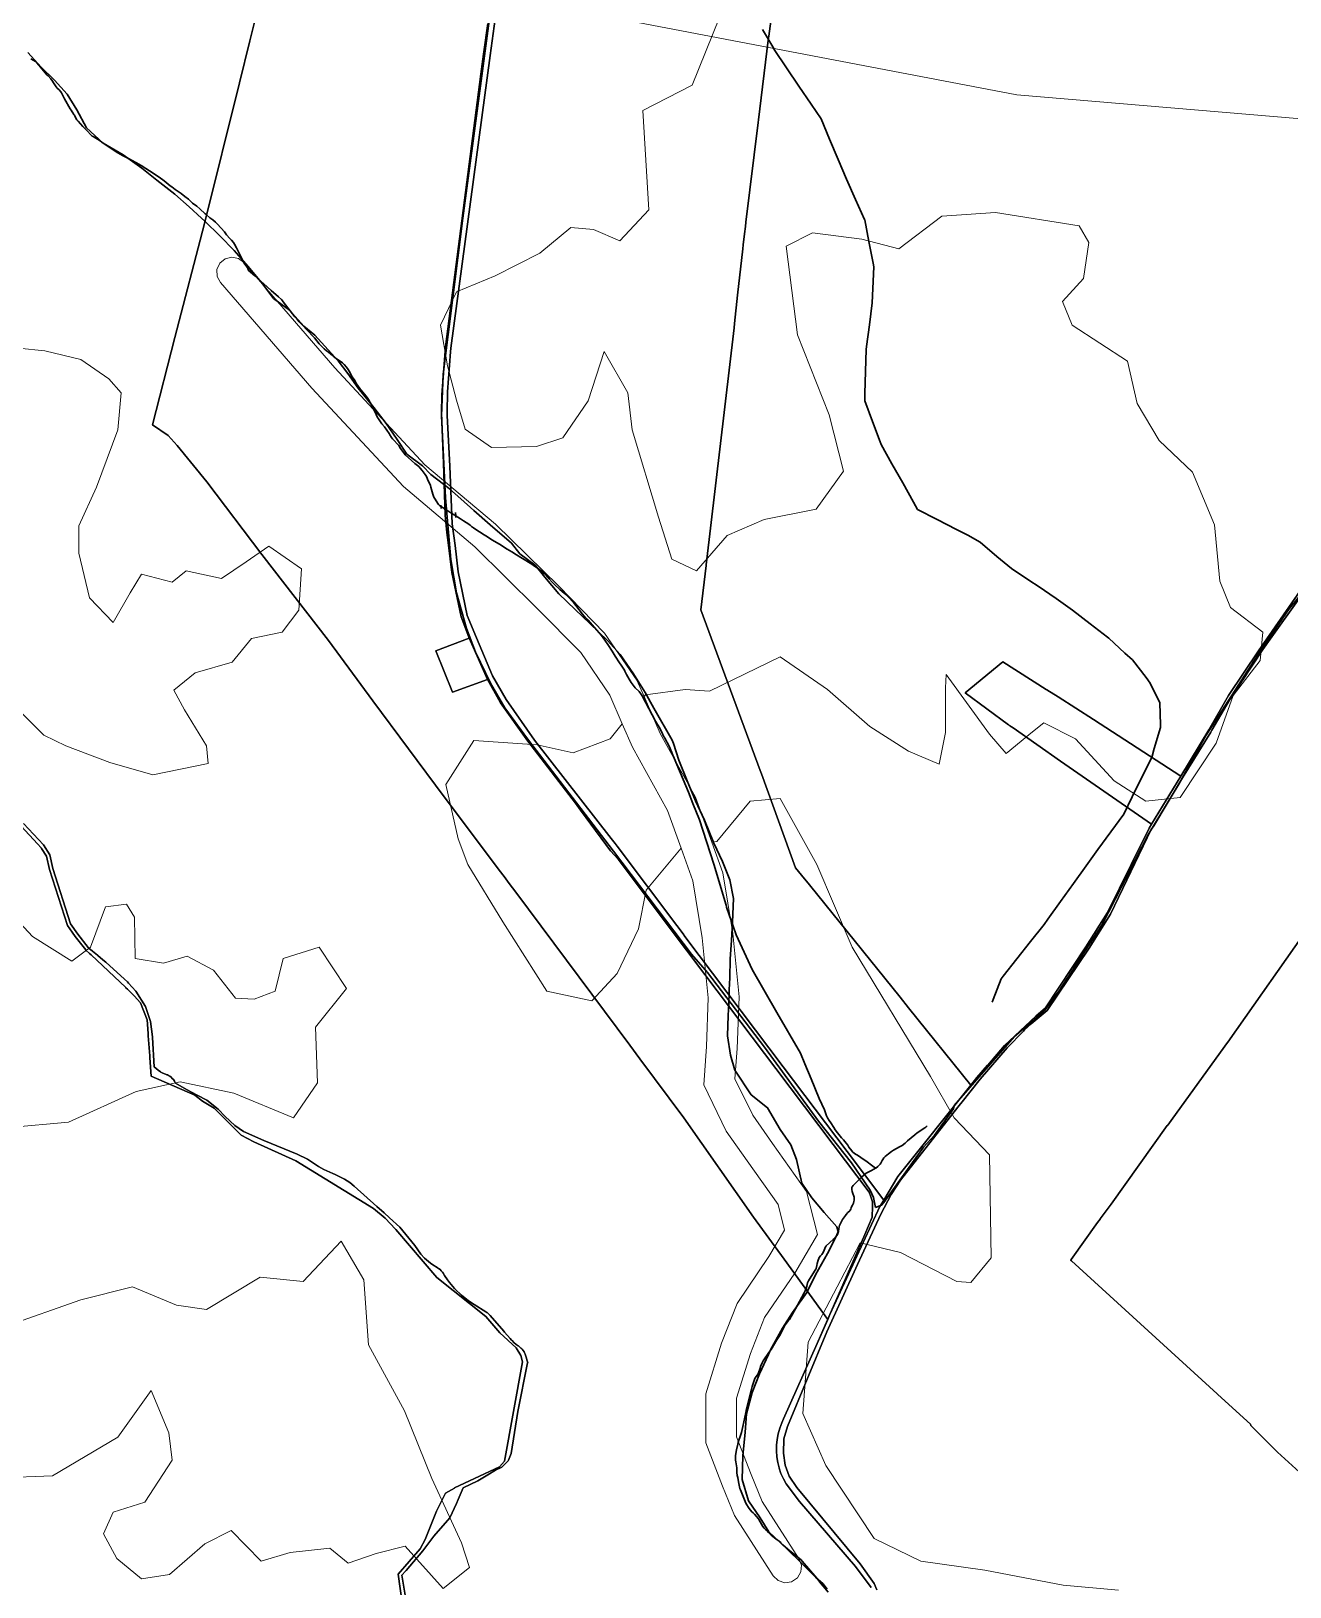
# Model space of a CAD drawing. Header units: metres. Extents: x 3 to 1005126, y 39 to 4383651.
# Drawn here: x 485165 to 486596, y 4357827 to 4359596 of the extents above; entities that cross this region are included whole.
import ezdxf

# ---------------------------------------------------------------- set-up
doc = ezdxf.new("R2010")
doc.units = ezdxf.units.M
doc.header["$MEASUREMENT"] = 0
doc.layers.add('50', color=7, linetype='Continuous', lineweight=9, true_color=0xc9f2cf)
doc.layers.add('Habitats_5_km_Cala_Blava', color=7, linetype='Continuous', lineweight=9, true_color=0xe7f7d0)
for name, color, linetype, lineweight in [('Carreteras_5_km_Cala_Blava', 2, 'Continuous', 30), ('Red_hidrologica_Provisional_5_km_Cala_Blava', 4, 'Continuous', 30), ('Rios_5_km_Cala_Blava', 4, 'Continuous', 30)]:
    doc.layers.add(name, color=color, linetype=linetype, lineweight=lineweight)
doc.layers.add('TM_Llucmajor', color=7, linetype='Continuous')

msp = doc.modelspace()

# ---------------------------------------------------------------- linework, layer by layer
at = {"layer": '50'}
msp.add_lwpolyline([(486693.9, 4359488.9), (486285.4, 4359523.1), (485580.3, 4359658.1), (485580, 4359659.8), (485599.8, 4359790.4), (485585.8, 4359861.7), (485578, 4359929.2), (485562.6, 4359998), (485537.2, 4360073.4), (485519, 4360121.9), (485488.4, 4360189.7), (485446.6, 4360270.4), (485416.7, 4360302.6), (485395.7, 4360333.4), (485362, 4360368.2), (485309.6, 4360419.8), (485278.4, 4360448.2), (485214, 4360465.6), (485162.3, 4360480.4)], dxfattribs=at)
at = {"layer": 'Carreteras_5_km_Cala_Blava'}
for points in [[(485826.7, 4358663.5, 49.9), (485728.8, 4358791, 54.1), (485703.3, 4358826.4, 55.6), (485687, 4358854.6, 56.8), (485669.8, 4358889.5, 57.8), (485659.7, 4358916.6, 57.8), (485648, 4358957.1, 56.9), (485641.7, 4358995, 55.3), (485635.7, 4359065.2, 53.8), (485631.1, 4359158.4, 57.5), (485633.1, 4359205.5, 59), (485655.2, 4359383.1, 61.7), (485694.9, 4359678.4, 61.7), (485693.6, 4359739, 61.7), (485683.1, 4359796.7, 61.6), (485672.5, 4359833.7, 61.6), (485654, 4359875.8, 61.6), (485585.8, 4360005.5, 63.1), (485522.2, 4360118.6, 65.3)], [(486643.7, 4359007, 52.9), (486615.7, 4358964.3, 52.6), (486594.7, 4358938.8, 52.3), (486566.6, 4358897.7, 51.7)], [(486566.6, 4358897.7, 51.7), (486499.7, 4358794.2, 48.5), (486469.3, 4358739.5, 47.5), (486435.1, 4358682.8, 47.1), (486382, 4358579.3, 47.2), (486333.5, 4358504.6, 46.7), (486316.3, 4358481.6, 46.6), (486282.7, 4358452.7, 46.1), (486247.4, 4358412.8, 45)], [(486124.5, 4358258.3, 43.7), (486122.4, 4358269.7, 43.5), (486118.3, 4358278.3, 43.2), (486097.3, 4358309.3, 43.7), (486059.8, 4358356.4, 44.9), (485998.5, 4358440.8, 46), (485933.4, 4358525.5, 47.1), (485915.5, 4358546.3, 47.6), (485826.7, 4358663.5, 49.9)], [(486247.4, 4358412.8, 45), (486218.8, 4358380.2, 44), (486214.1, 4358374.4, 43.9), (486213.2, 4358370.7, 43.9)], [(486213.2, 4358370.7, 43.9), (486191.6, 4358340.8, 43.6), (486179.1, 4358327.1, 43.9), (486134.1, 4358264.2, 43.8), (486131.5, 4358261.1, 43.9), (486124.5, 4358258.3, 43.7)]]:
    msp.add_polyline3d(points, dxfattribs=at)
at = {"layer": 'Habitats_5_km_Cala_Blava'}
for points in [[(485955, 4359631.3), (485916, 4359534.3), (485860, 4359505.3), (485867, 4359392.3), (485834, 4359357.3), (485804, 4359370.3), (485778, 4359372.3), (485743, 4359343.3), (485692, 4359317.3), (485648, 4359299.3), (485630, 4359261.3), (485638, 4359215.3), (485648, 4359176.3), (485658, 4359143.3), (485688, 4359122.3), (485739, 4359123.3), (485769, 4359133.3), (485798, 4359175.3), (485816, 4359231.3), (485843, 4359184.3), (485848, 4359142.3), (485878, 4359043.3), (485893, 4358995.3), (485921, 4358982.3), (485956, 4359022.3), (485998, 4359040.3), (486057, 4359052.3), (486088, 4359095.3), (486072, 4359159.3), (486036, 4359250.3), (486023, 4359351.3), (486053, 4359366.3), (486109, 4359359.3), (486151, 4359348.3), (486200, 4359385.3), (486261, 4359389.3), (486356, 4359374.3), (486367, 4359355.3), (486361, 4359314.3), (486337, 4359288.3), (486348, 4359261.3), (486411, 4359220.3), (486422, 4359172.3), (486447, 4359130.3), (486485, 4359094.3), (486510, 4359034.3), (486516, 4358970.3), (486528, 4358940.3), (486565, 4358912.3), (486562, 4358880.3), (486531, 4358840.3), (486512, 4358786.3), (486471, 4358724.3), (486432, 4358720.3), (486396, 4358743.3), (486352, 4358791.3), (486316, 4358809.3), (486303, 4358799.3), (486273, 4358774.3), (486254, 4358796.3), (486205, 4358864.3), (486204, 4358849.3), (486204, 4358798.3), (486197, 4358762.3), (486162, 4358777.3), (486118, 4358805.3), (486070, 4358847.3), (486016, 4358884.3), (485936, 4358845.3), (485908, 4358847.3), (485863, 4358841.3), (485861.4, 4358839.3), (485853.3, 4358857.8), (485816.5, 4358911.3), (485764.4, 4358964.8), (485692.7, 4359035.3), (485612.1, 4359102.8), (485510, 4359212.8), (485406.2, 4359332.8), (485400.4, 4359337.3), (485392.7, 4359338.8), (485385.1, 4359336.8), (485379, 4359331.8), (485375.8, 4359324.8), (485376.1, 4359316.8), (485379.7, 4359309.8), (485483.9, 4359189.8), (485587.9, 4359077.8), (485669.2, 4359009.3), (485739.6, 4358939.8), (485789.4, 4358889.3), (485822.6, 4358840.8), (485836.6, 4358808.3), (485823, 4358791.3), (485781, 4358775.3), (485740, 4358784.3), (485668, 4358789.3), (485636, 4358739.3), (485650, 4358677.3), (485661, 4358648.3), (485701, 4358583.3), (485751, 4358504.3), (485802, 4358493.3), (485831, 4358524.3), (485855, 4358575.3), (485864, 4358619.3), (485903.7, 4358666.8), (485917, 4358629.8), (485927.6, 4358564.8), (485934.4, 4358496.8), (485932.5, 4358441.3), (485929.2, 4358397.8), (485954.8, 4358345.3), (485978.7, 4358311.3), (486013.8, 4358261.8), (486021.2, 4358232.8), (486003.2, 4358202.8), (485967.4, 4358149.3), (485949.5, 4358104.3), (485931.5, 4358046.8), (485931.5, 4357990.8), (485950.7, 4357941.8), (485964.4, 4357908.3), (486008.2, 4357839.8), (486013.9, 4357834.3), (486021.3, 4357831.8), (486029.2, 4357832.8), (486035.7, 4357837.3), (486039.7, 4357844.3), (486040.3, 4357851.8), (486037.7, 4357858.8), (485995.6, 4357924.3), (485983.2, 4357954.8), (485966.5, 4357997.8), (485966.5, 4358041.8), (485982.5, 4358092.3), (485998.5, 4358133.3), (486032.7, 4358183.8), (486058.7, 4358227.8), (486046.1, 4358276.8), (486007.3, 4358331.3), (485985.1, 4358363.3), (485964.8, 4358404.8), (485967.4, 4358439.3), (485969.5, 4358497.8), (485962.3, 4358569.8), (485951, 4358638.8), (485938.4, 4358673.8), (485944, 4358674.3), (485982, 4358720.3), (486016, 4358723.3), (486058, 4358648.3), (486098, 4358554.3), (486187, 4358407.3), (486214, 4358360.3), (486254, 4358318.3), (486256, 4358201.3), (486233, 4358173.3), (486217, 4358174.3), (486153, 4358207.3), (486107, 4358218.3), (486081, 4358168.3), (486048, 4358105.3), (486042, 4358024.3), (486068, 4357965.3), (486123, 4357882.3), (486176, 4357856.3), (486249, 4357846.3), (486338, 4357829.3), (486401, 4357823.3)], [(485151, 4358823.3), (485179, 4358795.3), (485204, 4358783.3), (485254, 4358764.3), (485303, 4358750.3), (485366, 4358763.3), (485364, 4358783.3), (485339, 4358824.3), (485327, 4358846.3), (485351, 4358866.3), (485393, 4358878.3), (485415, 4358905.3), (485450, 4358912.3), (485469, 4358937.3), (485472, 4358984.3), (485435, 4359010.3), (485409, 4358992.3), (485381, 4358973.3), (485341, 4358982.3), (485325, 4358969.3), (485290, 4358978.3), (485277, 4358957.3), (485258, 4358923.3), (485231, 4358951.3), (485219, 4359002.3), (485219, 4359033.3), (485239, 4359077.3), (485263, 4359142.3), (485267, 4359184.3), (485253, 4359200.3), (485221, 4359222.3), (485180, 4359232.3), (485120, 4359238.3)], [(485140, 4358349.3), (485207, 4358355.3), (485284, 4358390.3), (485334, 4358401.3), (485395, 4358388.3), (485463, 4358360.3), (485490, 4358400.3), (485488, 4358463.3), (485523, 4358507.3), (485492, 4358554.3), (485451, 4358541.3), (485442, 4358504.3), (485418, 4358495.3), (485397, 4358496.3), (485372, 4358528.3), (485342, 4358544.3), (485315, 4358536.3), (485283, 4358541.3), (485282, 4358588.3), (485273, 4358603.3), (485249, 4358600.3), (485232, 4358554.3), (485211, 4358538.3), (485166, 4358566.3), (485122, 4358613.3)], [(485129, 4357951.3), (485189, 4357953.3), (485263, 4357997.3), (485301, 4358050.3), (485321, 4358002.3), (485325, 4357971.3), (485294, 4357923.3), (485258, 4357912.3), (485247, 4357887.3), (485262, 4357859.3), (485290, 4357836.3), (485322, 4357841.3), (485362, 4357876.3), (485392, 4357891.3), (485426, 4357856.3), (485459, 4357866.3), (485504, 4357871.3), (485525, 4357854.3), (485557, 4357865.3), (485590, 4357873.3), (485633, 4357825.3), (485663, 4357849.3), (485654, 4357877.3), (485620, 4357950.3), (485589, 4358027.3), (485548, 4358102.3), (485543, 4358176.3), (485517, 4358220.3), (485474, 4358174.3), (485425, 4358179.3), (485364, 4358142.3), (485330, 4358147.3), (485280, 4358168.3), (485221, 4358153.3), (485135, 4358123.3)]]:
    msp.add_lwpolyline(points, dxfattribs=at)
msp.add_lwpolyline([(485836.6, 4358808.3), (485822.6, 4358840.8), (485789.4, 4358889.3), (485739.6, 4358939.8), (485669.2, 4359009.3), (485587.9, 4359077.8), (485483.9, 4359189.8), (485379.7, 4359309.8), (485376.1, 4359316.8), (485375.8, 4359324.8), (485379, 4359331.8), (485385.1, 4359336.8), (485392.7, 4359338.8), (485400.4, 4359337.3), (485406.2, 4359332.8), (485510, 4359212.8), (485612.1, 4359102.8), (485692.7, 4359035.3), (485764.4, 4358964.8), (485816.5, 4358911.3), (485853.3, 4358857.8), (485861.4, 4358839.3), (485879.7, 4358797.3), (485919.9, 4358724.8), (485938.4, 4358673.8), (485951, 4358638.8), (485962.3, 4358569.8), (485969.5, 4358497.8), (485967.4, 4358439.3), (485964.8, 4358404.8), (485985.1, 4358363.3), (486007.3, 4358331.3), (486046.1, 4358276.8), (486058.7, 4358227.8), (486032.7, 4358183.8), (485998.5, 4358133.3), (485982.5, 4358092.3), (485966.5, 4358041.8), (485966.5, 4357997.8), (485983.2, 4357954.8), (485995.6, 4357924.3), (486037.7, 4357858.8), (486040.3, 4357851.8), (486039.7, 4357844.3), (486035.7, 4357837.3), (486029.2, 4357832.8), (486021.3, 4357831.8), (486013.9, 4357834.3), (486008.2, 4357839.8), (485964.4, 4357908.3), (485950.7, 4357941.8), (485931.5, 4357990.8), (485931.5, 4358046.8), (485949.5, 4358104.3), (485967.4, 4358149.3), (486003.2, 4358202.8), (486021.2, 4358232.8), (486013.8, 4358261.8), (485978.7, 4358311.3), (485954.8, 4358345.3), (485929.2, 4358397.8), (485932.5, 4358441.3), (485934.4, 4358496.8), (485927.6, 4358564.8), (485917, 4358629.8), (485903.7, 4358666.8), (485888, 4358709.8), (485848.2, 4358781.8)], close=True, dxfattribs=at)
at = {"layer": 'Red_hidrologica_Provisional_5_km_Cala_Blava'}
for p, q in [((485630.5, 4359056.7), (485630.6, 4359055.3)), ((485630.6, 4359055.3), (485630.7, 4359053.1)), ((485647.3, 4359044.6), (485647.2, 4359048.3)), ((485647.4, 4359042.8), (485647.3, 4359044.6))]:
    msp.add_line(p, q, dxfattribs=at)
for points in [[(485996.1, 4359597.3), (486008.8, 4359575.8), (486009.5, 4359574.6), (486023.4, 4359553.9), (486037.4, 4359533.1), (486051.4, 4359512.4), (486062.6, 4359495.8), (486072.4, 4359472.8), (486082.1, 4359449.7), (486091.7, 4359427.2), (486101.9, 4359404.4), (486112, 4359381.5), (486112.3, 4359381), (486117, 4359356.4), (486121.8, 4359331.9), (486122.5, 4359327.8), (486121.5, 4359302.9), (486120.8, 4359286.7), (486117.6, 4359261.9), (486114.4, 4359237.1), (486114, 4359233.6), (486113.2, 4359208.6), (486112.5, 4359183.6), (486112.3, 4359175.3), (486121.1, 4359152), (486130, 4359128.6), (486131.1, 4359125.6), (486143.3, 4359103.8), (486155.5, 4359082), (486167.7, 4359060.1), (486172.2, 4359052), (486194.5, 4359040.5), (486216.7, 4359029.1), (486229.4, 4359022.5), (486243.4, 4359014.8), (486262.4, 4358998.6), (486279, 4358984.6), (486299.9, 4358970.9), (486309.3, 4358964.8), (486329.8, 4358950.5), (486348.7, 4358937.3), (486368.5, 4358922), (486388.3, 4358906.7), (486389.8, 4358905.6), (486408.2, 4358888.7), (486416.9, 4358880.8), (486432.1, 4358860.9), (486437, 4358854.4), (486447.9, 4358832), (486448.6, 4358807), (486448.6, 4358804.1), (486441.5, 4358780.1), (486438.6, 4358770), (486427.5, 4358747.6), (486416.4, 4358725.2), (486406.8, 4358705.7), (486392.1, 4358685.5), (486377.5, 4358665.2), (486364.2, 4358646.8), (486349.6, 4358626.6), (486335, 4358606.3), (486320.3, 4358586), (486316.2, 4358580.2), (486300.7, 4358560.6), (486285.2, 4358541), (486269.8, 4358521.3), (486267.4, 4358518.3), (486258.4, 4358495), (486257.1, 4358491.8)], [(485164.4, 4359564.2), (485169.4, 4359561), (485171.1, 4359559.5), (485173.5, 4359557), (485175.2, 4359554.8), (485182.3, 4359546.1), (485183.8, 4359544.8), (485186.8, 4359541.5), (485188.8, 4359538.9), (485190, 4359536.8), (485193, 4359532.2), (485194.3, 4359530.8), (485196.4, 4359528.8), (485198.4, 4359526.6), (485199.2, 4359525.3), (485200.2, 4359523.1), (485202.6, 4359518.6), (485208.9, 4359507.2), (485210, 4359505.8), (485213.3, 4359500.9), (485213.8, 4359500), (485214.4, 4359498.8), (485216.7, 4359494.8), (485217.9, 4359493.3), (485223.3, 4359487.1), (485226.6, 4359483.7), (485234.1, 4359476.3), (485235, 4359475.8), (485243.2, 4359470.8), (485245.1, 4359469.3), (485248.8, 4359466.8), (485262.3, 4359457.8), (485264.1, 4359456.8), (485268.6, 4359454.3), (485275.1, 4359451), (485287.2, 4359444.5), (485289.6, 4359442.9), (485295.1, 4359439.6), (485299.1, 4359436.9), (485310.2, 4359429.6), (485315.7, 4359425.5), (485318, 4359423.4), (485322.7, 4359419.7), (485324.5, 4359418.5), (485328.5, 4359415.6), (485335.3, 4359411)], [(485335.3, 4359411), (485339.5, 4359407.8), (485343.5, 4359404.5), (485345.7, 4359402.3), (485348.2, 4359400.2), (485353, 4359396.5), (485356.3, 4359393.6), (485362.5, 4359387.9), (485363.4, 4359387.1), (485367.7, 4359383.5), (485371, 4359381.1), (485374.1, 4359378.4), (485376.6, 4359376), (485384.5, 4359367.5), (485385.2, 4359366.3), (485386.8, 4359364.2), (485390.4, 4359359.8), (485392.4, 4359357.9), (485394.7, 4359355.3), (485395.8, 4359353.4), (485398.2, 4359349.1), (485404.3, 4359337.2), (485406.5, 4359332.4), (485407.7, 4359330.7), (485409.1, 4359329), (485410.6, 4359326.7), (485411, 4359325.7), (485411.3, 4359324), (485418.9, 4359317.3), (485429, 4359308.3), (485433, 4359304.8), (485437.6, 4359300.7), (485445.9, 4359293.4), (485449.1, 4359290.6), (485450.3, 4359289.1), (485451.2, 4359287.9), (485464.5, 4359270.9), (485466.7, 4359268.6), (485469.4, 4359265.3), (485472.5, 4359262.1), (485485.4, 4359248.5), (485486.7, 4359246.8), (485491.9, 4359240.2), (485493.6, 4359238.6), (485497.7, 4359234.4), (485500.3, 4359232.1), (485502.5, 4359230.6), (485507.1, 4359227), (485509.1, 4359225), (485511.4, 4359223.3), (485514.8, 4359221.2), (485518.4, 4359218.4), (485520.3, 4359216.6), (485520.4, 4359216.5), (485523, 4359213.6), (485523, 4359213.6), (485525, 4359210.8), (485526, 4359208.9), (485529.5, 4359202.8), (485531.7, 4359199.5), (485534.6, 4359194.6), (485538.2, 4359189.3), (485539.5, 4359187.8), (485543.6, 4359183.1), (485546.6, 4359179.3), (485548.3, 4359176.7), (485550.1, 4359173.4), (485556.2, 4359161.6), (485557, 4359159.7), (485558.4, 4359156.5), (485559.5, 4359154.8), (485563.3, 4359149.3), (485566.2, 4359145.7), (485571.5, 4359138.4), (485572.3, 4359136.7), (485574.1, 4359133.7), (485575.4, 4359132.3), (485577.4, 4359130.3), (485580.9, 4359126.6), (485582.5, 4359124.5), (485584.6, 4359121.2), (485588.9, 4359115), (485590, 4359114), (485600.9, 4359104.1), (485602.5, 4359103), (485605.4, 4359100.7), (485607, 4359099), (485609.3, 4359096.1), (485612.6, 4359091.7), (485614, 4359089.3), (485614.9, 4359087.6), (485615.4, 4359086.5), (485618.6, 4359079.2), (485619, 4359077.4), (485621.1, 4359069.3), (485622.3, 4359066), (485623.1, 4359064.7), (485627.8, 4359057.4), (485628.7, 4359056.5), (485630.6, 4359055.3)], [(485630.6, 4359055.3), (485634.3, 4359052.9), (485636.6, 4359051.4), (485638.5, 4359050.2), (485643, 4359047.4), (485647.3, 4359044.6)], [(485647.3, 4359044.6), (485649.7, 4359043.1), (485652.9, 4359041.1), (485656, 4359039.1), (485662.2, 4359035.2), (485663.8, 4359033.9), (485665.2, 4359032.7), (485667.4, 4359030.9), (485669.2, 4359029.8), (485679.8, 4359023.2), (485683.3, 4359020.7), (485687.2, 4359018.1), (485691.1, 4359016), (485697.2, 4359012.3), (485705.8, 4359006.8), (485711.2, 4359003.6), (485716.4, 4359000.2), (485721.2, 4358997.4), (485733.9, 4358989.8), (485735.9, 4358988.2), (485741.1, 4358984.6), (485744.9, 4358981.6), (485749.2, 4358977.9), (485752.1, 4358975), (485753.5, 4358973.2), (485757, 4358969.2), (485759.6, 4358966.6), (485765.8, 4358960.9), (485768.5, 4358958.8), (485772.5, 4358955.4), (485774.8, 4358953), (485781.1, 4358946.1), (485783.9, 4358942.7), (485791.6, 4358932.7), (485795.3, 4358928.3), (485797.7, 4358925.9), (485802.5, 4358920.7), (485813, 4358908.7), (485814.9, 4358906.1), (485820.2, 4358898.4), (485825.3, 4358890.7), (485828.6, 4358885), (485833.4, 4358877.6), (485835.5, 4358874.8), (485839.1, 4358869.4), (485839.6, 4358868.2), (485841.5, 4358864.2), (485844.4, 4358858.8), (485846.7, 4358855.2), (485849, 4358852), (485851.4, 4358849.3), (485855.7, 4358844.8), (485858.5, 4358841.3), (485859.2, 4358840), (485874.6, 4358811.3), (485878.7, 4358804.4), (485882.1, 4358797.9), (485883.3, 4358795.1), (485884.9, 4358792), (485890, 4358782.8), (485893.1, 4358775.8), (485894.3, 4358772.7), (485895.6, 4358769), (485911.9, 4358730.6), (485917, 4358717.5), (485924.3, 4358699), (485940.8, 4358648.7), (485954.6, 4358601.9), (485955.3, 4358599.7), (485966.3, 4358568.2), (485984.2, 4358529), (486012.4, 4358480.1), (486039.2, 4358434), (486044.3, 4358421.8), (486051.3, 4358404.8)], [(486051.3, 4358404.8), (486060.5, 4358382.4), (486066.4, 4358369.5), (486067.8, 4358366.1), (486069, 4358362.6), (486070.1, 4358360.3), (486071.7, 4358357.2), (486073.7, 4358354.7), (486077.3, 4358349.3), (486078.8, 4358346.8), (486081.5, 4358343.2), (486086, 4358337.8), (486088.1, 4358335.5), (486089.7, 4358333.3), (486091.2, 4358331.7), (486093.1, 4358329.1), (486094.3, 4358327.1), (486097.7, 4358322.8), (486098.5, 4358321.7), (486100.8, 4358319.9), (486102.7, 4358318.7), (486104, 4358318.1), (486107.7, 4358315.2), (486115.2, 4358310.2), (486120.1, 4358306.5), (486124.4, 4358303)], [(486183.2, 4358351.3), (486183.2, 4358351.1), (486182.9, 4358350.8), (486181.8, 4358349.7), (486180.6, 4358348.8), (486172.1, 4358343.2), (486169.4, 4358341), (486160.8, 4358334.1), (486158.4, 4358331.7), (486154.9, 4358328.8), (486154.1, 4358328.5), (486151.7, 4358327.2), (486145.2, 4358323.7), (486142.6, 4358321.9), (486139.3, 4358319.4), (486135.7, 4358316.4), (486134.2, 4358314.8), (486133, 4358313), (486132.3, 4358311.7), (486130.7, 4358308.9), (486129.8, 4358307.8), (486127.1, 4358305.2), (486124.9, 4358303.3), (486124.4, 4358303), (486123.4, 4358302.4), (486119.3, 4358300.1), (486116.8, 4358299.1), (486114.1, 4358297.6), (486113.4, 4358296.9), (486112.1, 4358295.8)], [(486105.7, 4358290), (486104.4, 4358288.8), (486099.1, 4358283.4), (486098.2, 4358282.1), (486097.7, 4358281), (486097.6, 4358280.1), (486097.6, 4358278.8), (486098, 4358276.6), (486098.5, 4358275.4), (486100.3, 4358270.3), (486100.4, 4358269.4), (486100.3, 4358266.9), (486100, 4358265.2), (486099.4, 4358263.3), (486098.5, 4358261.1), (486097.6, 4358259.8), (486096.7, 4358257.9), (486096.4, 4358256.6), (486095.8, 4358255.3), (486095.2, 4358254.7), (486093.2, 4358252.8), (486091.3, 4358250.6), (486090.4, 4358249.3), (486087.2, 4358244.7), (486086, 4358242.5), (486083.7, 4358238), (486083.2, 4358236.3), (486082.7, 4358234.1), (486082.4, 4358231.1), (486081.8, 4358228.7), (486081.4, 4358227.9), (486079.3, 4358224.9), (486077.8, 4358223.2), (486076.5, 4358222.1), (486068.3, 4358214.8), (486067.9, 4358214.2), (486067.5, 4358212.9), (486065.7, 4358208.7), (486064.4, 4358206.2), (486063.4, 4358204.9), (486061.9, 4358203.4), (486060.6, 4358201.6), (486060, 4358200.5), (486059.4, 4358198.6), (486058.3, 4358194.8), (486058, 4358192.6), (486057.2, 4358189.1), (486056.8, 4358188.2), (486055.2, 4358185.9), (486048.4, 4358175), (486047.3, 4358172.8), (486046.7, 4358170.9), (486046.4, 4358169.1), (486045.6, 4358166.3)], [(486112.1, 4358295.8), (486110.9, 4358294.8), (486109.1, 4358293.2), (486108.6, 4358292.8), (486106.6, 4358290.9), (486105.7, 4358290)], [(486045.6, 4358166.3), (486044.7, 4358163.8), (486043.5, 4358161.5), (486038.2, 4358151.4), (486033.6, 4358143.1), (486026.7, 4358131.3), (486025.6, 4358130), (486021.2, 4358124), (486020.6, 4358122.8), (486015.6, 4358112.9), (486014.7, 4358111.6), (486012.3, 4358107.9), (486009.8, 4358103.5), (486005.9, 4358097.2), (486003.2, 4358093.5), (485997, 4358084.1), (485995.8, 4358081.8), (485993.9, 4358077.7), (485993.3, 4358075.8), (485991, 4358069.4), (485990.3, 4358068.3), (485988.9, 4358066.4), (485987.4, 4358064), (485987, 4358062.9), (485984.4, 4358055.1), (485983.6, 4358051.8), (485978, 4358029.4), (485976.8, 4358023.6), (485974.7, 4358014.7), (485973.7, 4358009.5), (485972.2, 4358002.6), (485971.4, 4358000.5), (485968.6, 4357991.7), (485968.1, 4357989.5), (485966.6, 4357983.1), (485965.3, 4357976.6), (485965.2, 4357975.2), (485965.4, 4357971.1), (485965.8, 4357969.3), (485966.8, 4357962.5), (485966.8, 4357961), (485967, 4357957.2), (485967.4, 4357953.9), (485968, 4357951.4), (485968.9, 4357946.5), (485970.4, 4357939.2), (485971.1, 4357937.6), (485977.1, 4357922.4), (485978.2, 4357920.3), (485980, 4357917.6), (485981, 4357916.3), (485982.3, 4357914.5), (485984, 4357912.5), (485985.4, 4357911.3), (485986.8, 4357909.7), (485989.2, 4357907.3), (485991.5, 4357904.6), (485992.1, 4357903.6), (485996.6, 4357895.8), (485998, 4357893.9), (485999.4, 4357892.3), (486001.2, 4357890.8), (486003, 4357888.9), (486006, 4357886.1), (486011.1, 4357881.7), (486012.8, 4357880.6), (486016, 4357878.2), (486016.9, 4357877.1), (486019.1, 4357875.1), (486024.9, 4357870.2), (486031.1, 4357865.3), (486040.2, 4357857.8), (486041.3, 4357856.5), (486057.8, 4357837), (486062.3, 4357831.2), (486065.1, 4357828.1), (486070.8, 4357821.3)]]:
    msp.add_lwpolyline(points, dxfattribs=at)
at = {"layer": 'Rios_5_km_Cala_Blava'}
msp.add_polyline3d([(485160.7, 4359571.2, 56.3), (485175.9, 4359554.6, 56.2), (485191.2, 4359539.7, 55.7), (485205.4, 4359523.9, 55.4), (485216.4, 4359506.1, 54.7), (485227.6, 4359485.8, 53.5), (485246.4, 4359468.3, 52.3), (485269.3, 4359455, 52.8), (485290.3, 4359439.8, 52.9), (485307.4, 4359426.2, 54), (485327.9, 4359410.2, 52.9), (485344.3, 4359395.8, 53.2), (485358.4, 4359382.9, 52.8), (485361.9, 4359379.7, 53.3), (485379.3, 4359363, 52.7), (485395.5, 4359346.4, 52.5), (485411.2, 4359328, 52.2), (485427.9, 4359308, 52.5), (485440.3, 4359291.7, 53.1), (485458.2, 4359278.4, 52.7), (485474.6, 4359260.3, 52.3), (485487, 4359249.9, 52.1), (485513.6, 4359220.7, 51.3), (485524.7, 4359206.3, 51.8), (485536.4, 4359189.8, 51.8), (485554.3, 4359167.7, 51.8), (485568.1, 4359149.6, 51.3), (485580.6, 4359131.3, 51.1), (485591.8, 4359114.7, 51.4), (485609.6, 4359101.3, 50.9), (485619, 4359091.5, 50.7), (485633.4, 4359080.7, 54.7), (485633.8, 4359080.4, 54.7), (485634.8, 4359079.7, 54.7), (485636.2, 4359078.6, 54.7), (485636.3, 4359078.5, 54.7), (485640.4, 4359075.5, 54.9), (485653.3, 4359064, 51.1), (485668, 4359050.8, 50.6), (485686.4, 4359034.3, 50.4), (485710.8, 4359013.6, 49.7), (485720.2, 4359001.3, 49), (485737.8, 4358988.4, 49.2), (485748.8, 4358975, 48.8), (485764.6, 4358956.1, 48.9), (485783.1, 4358938.1, 48.7), (485799.9, 4358922.3, 48.3), (485819.8, 4358902.9, 48.5), (485834.3, 4358887.2, 48.1), (485849.6, 4358865, 48.3), (485862.7, 4358843.7, 48.3), (485872.6, 4358826.1, 47.9), (485893.3, 4358789.7, 47.1), (485894.9, 4358785.7, 46.9), (485900.8, 4358767, 46.5), (485910.3, 4358743.4, 47.1), (485919.9, 4358720.8, 48), (485930.1, 4358698.8, 48.7), (485940.9, 4358672.4, 48.9), (485950.5, 4358651.6, 48.6), (485958.8, 4358630.9, 48.3), (485963, 4358609.5, 48.2), (485962, 4358582.9, 48.1), (485961, 4358562, 47.9), (485959.4, 4358541.2, 47.7), (485958.8, 4358519.2, 47.3), (485958.8, 4358518.8, 47.3), (485958.6, 4358513.4, 47.3), (485958.3, 4358505.1, 47.3), (485958, 4358499, 47.3), (485957.8, 4358494, 47.3), (485957.8, 4358493.4, 47.3), (485957.8, 4358493.4, 47.3), (485957.8, 4358493.3, 47.3), (485957.7, 4358490.4, 47.2), (485957.2, 4358476.8, 46.6), (485956.3, 4358453.6, 45.9), (485959.8, 4358431.4, 45), (485964.6, 4358414.6, 44.9), (485983.2, 4358386.6, 44.5), (486001.9, 4358371.9, 44), (486016.2, 4358347.1, 43.3), (486028.4, 4358329.8, 42.6), (486034.8, 4358313.1, 42.1), (486040.9, 4358286.1, 41.9), (486052.1, 4358269.3, 40.7), (486066.1, 4358252.6, 40), (486080.7, 4358236.6, 36.4), (486082.2, 4358230.9, 35.5), (486079.2, 4358223.9, 36.2), (486069.9, 4358206, 36.4), (486056.4, 4358181.9, 36.2), (486046.6, 4358161.8, 35.8), (486030.2, 4358139.2, 34.3), (486018.9, 4358121.4, 33), (486005.2, 4358096.7, 33.3), (486002.8, 4358091.4, 33.4), (485992.7, 4358069.2, 32.4), (485984.3, 4358048.3, 33.1), (485978, 4358023.7, 31), (485976.2, 4358003.1, 31.8), (485973.8, 4357976, 31.4), (485972.8, 4357949.2, 30.1), (485980.3, 4357925.1, 28.3), (485993.4, 4357905.6, 29.6), (486003.2, 4357889.6, 27.9), (486023.7, 4357870.6, 27.5), (486040.9, 4357853.8, 27.6), (486056.3, 4357838.2, 27.5), (486065.2, 4357830.6, 27.7), (486069.6, 4357824.7, 26.6)], dxfattribs=at)
at = {"layer": 'TM_Llucmajor', "linetype": 'Continuous', "flags": 128}
for points in [[(486014.7, 4359675), (486003.3, 4359590), (486002.7, 4359585.3), (485991.4, 4359494.9), (485991, 4359491.9), (485977.2, 4359378.3), (485976.6, 4359373.5), (485975.6, 4359365.2), (485974.1, 4359352.6), (485973.6, 4359348.2), (485967.8, 4359295.5), (485964.3, 4359263.2), (485963.7, 4359258.5), (485932.2, 4358988.9), (485932.1, 4358988.1), (485925.9, 4358937.9), (485993.4, 4358755.2), (485994.9, 4358751.2), (486033.7, 4358644.7), (486043.9, 4358632.2), (486048.1, 4358627), (486049.6, 4358625.1), (486152.5, 4358497.4), (486162.2, 4358485.4), (486233, 4358397.6), (486149.9, 4358293.8), (486133.9, 4358266.9), (486092.5, 4358321.9), (486019.7, 4358418.3), (485907.9, 4358566.5), (485905.7, 4358569.5), (485898.6, 4358578.9), (485831, 4358669), (485828.7, 4358672), (485824.2, 4358677.7), (485737, 4358789.8), (485704.6, 4358836), (485689.2, 4358862.7), (485670.8, 4358906.1), (485660.4, 4358931.5), (485650, 4358981.1), (485646.5, 4359011.1), (485643.1, 4359035.4), (485640.5, 4359101.2), (485637.7, 4359158.6), (485637.7, 4359158.6), (485637.6, 4359162.1), (485638.1, 4359185.7), (485641.3, 4359231), (485641.6, 4359235.2), (485686.6, 4359568), (485694.6, 4359626.4)], [(486613.6, 4358968), (486560.1, 4358891.2), (486526, 4358840.6), (486503.7, 4358801.5), (486471.8, 4358748.6), (486372.3, 4358813.1), (486332.1, 4358838.8), (486319.2, 4358846.9), (486318.6, 4358847.3), (486269.4, 4358878.7), (486226.5, 4358843.6), (486275.7, 4358807.2), (486276.5, 4358806.6), (486277.2, 4358806.1), (486281, 4358803.5), (486335, 4358765.9), (486438.3, 4358694), (486435.6, 4358689.8), (486415.2, 4358648.4), (486388.2, 4358593.8), (486363.7, 4358554.6), (486318, 4358485.2), (486306.8, 4358475.8), (486271.3, 4358442.5), (486252.1, 4358420.4), (486251.9, 4358420.2), (486239.8, 4358406.3), (486233, 4358397.6), (486162.2, 4358485.4), (486152.5, 4358497.4), (486049.6, 4358625.1), (486048.1, 4358627), (486043.9, 4358632.2), (486033.7, 4358644.7), (485994.9, 4358751.2), (485993.4, 4358755.2), (485925.9, 4358937.9), (485932.1, 4358988.1), (485932.2, 4358988.9), (485963.7, 4359258.5), (485964.3, 4359263.2), (485967.8, 4359295.5), (485973.6, 4359348.2), (485974.1, 4359352.6), (485975.6, 4359365.2), (485976.6, 4359373.5), (485977.2, 4359378.3), (485991, 4359491.9), (485991.4, 4359494.9), (486002.7, 4359585.3), (486003.3, 4359590), (486014.7, 4359675)], [(485431.5, 4359657.8), (485413.3, 4359584.4), (485401.4, 4359536.9), (485361.7, 4359377.1), (485328.1, 4359247.3), (485302.5, 4359148.2), (485320.4, 4359135.8), (485330.6, 4359124.6), (485364.3, 4359083.4), (485426.9, 4359000.7), (485502.5, 4358902.8), (485553.2, 4358834.5), (485634.3, 4358725.1), (485694.7, 4358644.5), (485696.6, 4358641.8), (485702.3, 4358634.6), (485704.4, 4358631.9), (485708.1, 4358626.9), (485715.6, 4358616.8), (485845.1, 4358442.9), (485856.6, 4358427.5), (485906.5, 4358360.4), (485986, 4358247.5), (486020.8, 4358199.6), (486070.4, 4358131.1), (486058.4, 4358103.7), (486020.1, 4358018.2), (486018, 4358013.8), (486015.7, 4358007.6), (486013.9, 4358001.3), (486012.6, 4357994.8), (486012, 4357988.3), (486011.9, 4357981.7), (486012.3, 4357975.1), (486013.4, 4357968.6), (486014.9, 4357962.6), (486015, 4357962.3), (486017.1, 4357956), (486019.8, 4357950), (486023, 4357944.3), (486038.1, 4357924.1), (486102, 4357850.5), (486119.7, 4357826.5)], [(485683.9, 4359604.1), (485678.7, 4359569.5), (485675.8, 4359546.5), (485635.5, 4359236.6), (485631.5, 4359182.1), (485631, 4359161.6), (485633.5, 4359104.4), (485635.3, 4359045.3), (485637.2, 4359025.7), (485639.1, 4359011.4), (485643, 4358980.1), (485653.5, 4358929.8), (485662.4, 4358905.4), (485624.8, 4358891.2), (485643.6, 4358844.3), (485683.6, 4358858.6), (485698.4, 4358832.2), (485729.3, 4358788.4), (485783.4, 4358718.1), (485791.1, 4358707.6), (485795.7, 4358701.4), (485823.3, 4358663.8), (485831.9, 4358654.4), (485835.6, 4358649.5), (485843.2, 4358639.4), (485905.9, 4358555.9), (485909.7, 4358550.9), (485917.6, 4358540.5), (486011.2, 4358416.4), (486076.4, 4358329.9), (486117.2, 4358275.8), (486119.2, 4358270.4), (486121.1, 4358264.7), (486121.1, 4358259.4), (486120.6, 4358247.5), (486112.5, 4358227.7), (486072.8, 4358136.7), (486072.8, 4358136.7), (486070.4, 4358131.1), (486020.8, 4358199.6), (485986, 4358247.5), (485906.5, 4358360.4), (485856.6, 4358427.5), (485845.1, 4358442.9), (485715.6, 4358616.8), (485708.1, 4358626.9), (485704.4, 4358631.9), (485702.3, 4358634.6), (485696.6, 4358641.8), (485694.7, 4358644.5), (485634.3, 4358725.1), (485553.2, 4358834.5), (485502.5, 4358902.8), (485426.9, 4359000.7), (485364.3, 4359083.4), (485330.6, 4359124.6), (485320.4, 4359135.8), (485302.5, 4359148.2), (485328.1, 4359247.3), (485361.7, 4359377.1), (485401.4, 4359536.9), (485413.3, 4359584.4), (485431.5, 4359657.8)], [(485694.6, 4359626.4), (485686.6, 4359568), (485641.6, 4359235.2), (485641.3, 4359231), (485638.1, 4359185.7), (485637.6, 4359162.1), (485637.7, 4359158.6), (485640.5, 4359101.2), (485643.1, 4359035.4), (485646.5, 4359011.1), (485650, 4358981.1), (485660.4, 4358931.5), (485670.8, 4358906.1), (485689.2, 4358862.7), (485704.6, 4358836), (485737, 4358789.8), (485824.2, 4358677.7), (485828.7, 4358672), (485831, 4358669), (485898.6, 4358578.9), (485905.7, 4358569.5), (485907.9, 4358566.5), (486019.7, 4358418.3), (486092.5, 4358321.9), (486133.9, 4358266.9), (486129.4, 4358259.7), (486072.8, 4358136.7), (486112.5, 4358227.7), (486120.6, 4358247.5), (486121.1, 4358259.4), (486121.1, 4358264.7), (486119.2, 4358270.4), (486117.2, 4358275.8), (486076.4, 4358329.9), (486011.2, 4358416.4), (485917.6, 4358540.5), (485909.7, 4358550.9), (485905.9, 4358555.9), (485843.2, 4358639.4), (485835.6, 4358649.5), (485831.9, 4358654.4), (485823.3, 4358663.8), (485795.7, 4358701.4), (485791.1, 4358707.6), (485783.4, 4358718.1), (485729.3, 4358788.4), (485698.4, 4358832.2), (485683.6, 4358858.6), (485662.4, 4358905.4), (485653.5, 4358929.8), (485643, 4358980.1), (485639.1, 4359011.4), (485637.2, 4359025.7), (485635.3, 4359045.3), (485633.5, 4359104.4), (485631, 4359161.6), (485631.5, 4359182.1), (485635.5, 4359236.6), (485675.8, 4359546.5), (485678.7, 4359569.5), (485683.9, 4359604.1)], [(486119.7, 4357826.5), (486102, 4357850.5), (486038.1, 4357924.1), (486023, 4357944.3), (486019.8, 4357950), (486017.1, 4357956), (486015, 4357962.3), (486014.9, 4357962.6), (486013.4, 4357968.6), (486012.3, 4357975.1), (486011.9, 4357981.7), (486012, 4357988.3), (486012.6, 4357994.8), (486013.9, 4358001.3), (486015.7, 4358007.6), (486018, 4358013.8), (486020.1, 4358018.2), (486058.4, 4358103.7), (486072.8, 4358136.7), (486129.4, 4358259.7), (486133.9, 4358266.9), (486149.9, 4358293.8), (486233, 4358397.6), (486239.8, 4358406.3), (486251.9, 4358420.2), (486252.1, 4358420.4), (486271.3, 4358442.5), (486306.8, 4358475.8), (486318, 4358485.2), (486363.7, 4358554.6), (486388.2, 4358593.8), (486415.2, 4358648.4), (486435.6, 4358689.8), (486438.3, 4358694), (486471.8, 4358748.6), (486503.7, 4358801.5), (486526, 4358840.6), (486560.1, 4358891.2), (486613.6, 4358968)], [(486126.1, 4357823.8), (486122.9, 4357830.9), (486107.1, 4357853.4), (486035.1, 4357940.3), (486026.3, 4357953), (486021.8, 4357965.7), (486019.9, 4357979.3), (486020.5, 4357995.3), (486024.4, 4358009.5), (486069.1, 4358117), (486104, 4358193.5), (486130.6, 4358250.9), (486142.5, 4358273.2), (486152.8, 4358289.6), (486218.3, 4358372.5), (486221.2, 4358376.1), (486221.5, 4358376.6), (486243.4, 4358404.2), (486274.2, 4358439.8), (486292.8, 4358459), (486294.1, 4358460.2), (486301.5, 4358467.3), (486319.6, 4358482.5), (486367.5, 4358553.1), (486391.7, 4358591.8), (486438, 4358688.1), (486440.8, 4358692.3), (486473.6, 4358747), (486505.7, 4358798.8), (486507, 4358801.1), (486527.3, 4358835.9), (486565.8, 4358893.7), (486566.1, 4358894.1), (486569.6, 4358899), (486610.3, 4358956.2)], [(486610.3, 4358956.2), (486569.6, 4358899), (486566.1, 4358894.1), (486565.8, 4358893.7), (486527.3, 4358835.9), (486507, 4358801.1), (486505.7, 4358798.8), (486473.6, 4358747), (486440.8, 4358692.3), (486438, 4358688.1), (486391.7, 4358591.8), (486367.5, 4358553.1), (486319.6, 4358482.5), (486301.5, 4358467.3), (486294.1, 4358460.2), (486292.8, 4358459), (486274.2, 4358439.8), (486243.4, 4358404.2), (486221.5, 4358376.6), (486221.2, 4358376.1), (486218.3, 4358372.5), (486152.8, 4358289.6), (486142.5, 4358273.2), (486130.6, 4358250.9), (486104, 4358193.5), (486069.1, 4358117), (486024.4, 4358009.5), (486020.5, 4357995.3), (486019.9, 4357979.3), (486021.8, 4357965.7), (486026.3, 4357953), (486035.1, 4357940.3), (486107.1, 4357853.4), (486122.9, 4357830.9), (486126.1, 4357823.8)], [(485153.1, 4358692), (485171.7, 4358671.7), (485175.9, 4358667.1), (485176.4, 4358666.6), (485182, 4358657.7), (485185.4, 4358642.8), (485205.8, 4358579.1), (485211.2, 4358571.3), (485214.5, 4358566.6), (485226.6, 4358551.2), (485226.7, 4358551.1), (485230.9, 4358547.2), (485232.7, 4358545.5), (485272.1, 4358508.6), (485272.4, 4358508.3), (485274, 4358506.7), (485281.9, 4358499.1), (485288.8, 4358491.1), (485296.4, 4358471.7), (485297.5, 4358456.3), (485297.7, 4358453.4), (485299.4, 4358430.7), (485299.5, 4358428.5), (485301, 4358407.9), (485350.6, 4358386), (485359.6, 4358379.3), (485372.6, 4358371.2), (485403.3, 4358340.5), (485417.7, 4358333.2), (485465.5, 4358311.5), (485553.8, 4358257.1), (485566.9, 4358246.4), (485567.1, 4358246.2), (485578.9, 4358233.9), (485579.2, 4358233.5), (485626, 4358178.9), (485681.4, 4358134.5), (485697.5, 4358115.8), (485716, 4358098.8), (485721.4, 4358090.3), (485723.1, 4358083.1), (485702.9, 4357970), (485697.2, 4357963.8), (485646, 4357939.6), (485645.9, 4357939.5), (485635.7, 4357933.8), (485625.5, 4357913.3), (485612.7, 4357881), (485606.9, 4357870.4), (485581.9, 4357841.7), (485586.6, 4357809.2)], [(485586.6, 4357809.2), (485581.9, 4357841.7), (485606.9, 4357870.4), (485612.7, 4357881), (485625.5, 4357913.3), (485635.7, 4357933.8), (485645.9, 4357939.5), (485646, 4357939.6), (485697.2, 4357963.8), (485702.9, 4357970), (485723.1, 4358083.1), (485721.4, 4358090.3), (485716, 4358098.8), (485697.5, 4358115.8), (485681.4, 4358134.5), (485626, 4358178.9), (485579.2, 4358233.5), (485578.9, 4358233.9), (485567.1, 4358246.2), (485566.9, 4358246.4), (485553.8, 4358257.1), (485465.5, 4358311.5), (485417.7, 4358333.2), (485403.3, 4358340.5), (485372.6, 4358371.2), (485359.6, 4358379.3), (485350.6, 4358386), (485301, 4358407.9), (485299.5, 4358428.5), (485299.4, 4358430.7), (485297.7, 4358453.4), (485297.5, 4358456.3), (485296.4, 4358471.7), (485288.8, 4358491.1), (485281.9, 4358499.1), (485274, 4358506.7), (485272.4, 4358508.3), (485272.1, 4358508.6), (485232.7, 4358545.5), (485230.9, 4358547.2), (485226.7, 4358551.1), (485226.6, 4358551.2), (485214.5, 4358566.6), (485211.2, 4358571.3), (485205.8, 4358579.1), (485185.4, 4358642.8), (485182, 4358657.7), (485176.4, 4358666.6), (485175.9, 4358667.1), (485171.7, 4358671.7), (485153.1, 4358692)], [(485591.4, 4357808.6), (485586.2, 4357840.4), (485590.3, 4357845.2), (485590.8, 4357845.8), (485610.1, 4357868), (485622.3, 4357884.7), (485640.7, 4357905.8), (485648, 4357922.1), (485650, 4357926.6), (485655.7, 4357939.7), (485672.6, 4357947.7), (485682, 4357953.4), (485692.4, 4357959.8), (485699.9, 4357963.4), (485706.9, 4357970.5), (485707.2, 4357971.1), (485710.4, 4357978.9), (485717.9, 4358026.5), (485729, 4358082), (485729, 4358082.1), (485729.1, 4358082.2), (485728.6, 4358084.2), (485727.5, 4358088.4), (485726.3, 4358091.7), (485725.9, 4358092.5), (485725.1, 4358094.3), (485724, 4358095.9), (485722.9, 4358097.4), (485721.8, 4358098.4), (485721.5, 4358098.7), (485720, 4358099.9), (485718.9, 4358100.7), (485718.9, 4358100.7), (485718.4, 4358101), (485715.9, 4358102.8), (485713.5, 4358104.8), (485711.3, 4358107.1), (485710.9, 4358107.6), (485709.3, 4358109.5), (485702.9, 4358116.8), (485701.9, 4358117.9), (485686.3, 4358135.6), (485685.3, 4358136.8), (485684.2, 4358137.9), (485682.9, 4358138.9), (485682.7, 4358139.1), (485681.5, 4358139.8), (485668.1, 4358148.1), (485661.7, 4358152.4), (485653.9, 4358158.7), (485646.7, 4358165.6), (485646.1, 4358166.2), (485640.1, 4358173.1), (485638, 4358176.1), (485634.4, 4358181.3), (485634.3, 4358181.6), (485633.3, 4358183.3), (485632.2, 4358185), (485630.9, 4358186.5), (485629.5, 4358187.8), (485627.9, 4358189), (485626.6, 4358189.8), (485626.2, 4358190.1), (485621.1, 4358193.3), (485618.7, 4358195.1), (485616.3, 4358196.9), (485611.8, 4358201), (485607.7, 4358205.4), (485604.1, 4358210.2), (485600.8, 4358215.3), (485583.8, 4358236.1), (485572.2, 4358246.7), (485566, 4358252.2), (485557.6, 4358259.7), (485532, 4358282.7), (485526.8, 4358286.7), (485520.7, 4358290.7), (485514.2, 4358294.1), (485510.4, 4358295.9), (485507.5, 4358297), (485497.4, 4358301.7), (485491.2, 4358305.1), (485487.8, 4358307.2), (485478.7, 4358313.5), (485467.1, 4358319), (485429.2, 4358334.6), (485405.9, 4358344.7), (485396.1, 4358351.8), (485385.1, 4358362), (485377.3, 4358370.3), (485364.5, 4358380.5), (485353.5, 4358386.2), (485341.4, 4358392.6), (485328.7, 4358399.8), (485328.5, 4358400.1), (485328.3, 4358400.6), (485327.4, 4358402.2), (485326.4, 4358403.8), (485325.1, 4358405.2), (485323.8, 4358406.4), (485322.3, 4358407.6), (485320.7, 4358408.5), (485319.5, 4358409.1), (485319, 4358409.3), (485317.2, 4358409.9), (485314.4, 4358411.1), (485312.2, 4358412.3), (485311.7, 4358412.6), (485309.1, 4358414.4), (485306.7, 4358416.3), (485304.5, 4358418.4), (485302.7, 4358451.8), (485302.6, 4358452.4), (485302.6, 4358452.4), (485300.4, 4358469.8), (485294.7, 4358486.9), (485283.7, 4358504.2), (485275.2, 4358513.6), (485274, 4358514.9), (485270.9, 4358517.8), (485249.6, 4358537.2), (485246.1, 4358540.1), (485240.3, 4358544.9), (485237.6, 4358547.2), (485236.8, 4358547.8), (485233.9, 4358550.2), (485230.6, 4358553), (485229.6, 4358553.9), (485217.8, 4358569), (485209.4, 4358580.9), (485189.3, 4358643.8), (485185.8, 4358659.2), (485178.5, 4358670.6), (485155.8, 4358695)], [(485155.8, 4358695), (485178.5, 4358670.6), (485185.8, 4358659.2), (485189.3, 4358643.8), (485209.4, 4358580.9), (485217.8, 4358569), (485229.6, 4358553.9), (485230.6, 4358553), (485233.9, 4358550.2), (485236.8, 4358547.8), (485237.6, 4358547.2), (485240.3, 4358544.9), (485246.1, 4358540.1), (485249.6, 4358537.2), (485270.9, 4358517.8), (485274, 4358514.9), (485275.2, 4358513.6), (485283.7, 4358504.2), (485294.7, 4358486.9), (485300.4, 4358469.8), (485302.6, 4358452.4), (485302.7, 4358451.8), (485304.5, 4358418.4), (485306.7, 4358416.3), (485309.1, 4358414.4), (485311.7, 4358412.6), (485312.2, 4358412.3), (485314.4, 4358411.1), (485317.2, 4358409.9), (485319, 4358409.3), (485319.5, 4358409.1), (485320.7, 4358408.5), (485322.3, 4358407.6), (485323.8, 4358406.4), (485325.1, 4358405.2), (485326.4, 4358403.8), (485327.4, 4358402.2), (485328.3, 4358400.6), (485328.5, 4358400.1), (485328.7, 4358399.8), (485341.4, 4358392.6), (485353.5, 4358386.2), (485364.5, 4358380.5), (485377.3, 4358370.3), (485385.1, 4358362), (485396.1, 4358351.8), (485405.9, 4358344.7), (485429.2, 4358334.6), (485467.1, 4358319), (485478.7, 4358313.5), (485487.8, 4358307.2), (485491.2, 4358305.1), (485497.4, 4358301.7), (485507.5, 4358297), (485510.4, 4358295.9), (485514.2, 4358294.1), (485520.7, 4358290.7), (485526.8, 4358286.7), (485532, 4358282.7), (485557.6, 4358259.7), (485566, 4358252.2), (485572.2, 4358246.7), (485583.8, 4358236.1), (485600.8, 4358215.3), (485604.1, 4358210.2), (485607.7, 4358205.4), (485611.8, 4358201), (485616.3, 4358196.9), (485618.7, 4358195.1), (485621.1, 4358193.3), (485626.2, 4358190.1), (485626.6, 4358189.8), (485627.9, 4358189), (485629.5, 4358187.8), (485630.9, 4358186.5), (485632.2, 4358185), (485633.3, 4358183.3), (485634.3, 4358181.6), (485634.4, 4358181.3), (485638, 4358176.1), (485640.1, 4358173.1), (485646.1, 4358166.2), (485646.7, 4358165.6), (485653.9, 4358158.7), (485661.7, 4358152.4), (485668.1, 4358148.1), (485681.5, 4358139.8), (485682.7, 4358139.1), (485682.9, 4358138.9), (485684.2, 4358137.9), (485685.3, 4358136.8), (485686.3, 4358135.6), (485701.9, 4358117.9), (485702.9, 4358116.8), (485709.3, 4358109.5), (485710.9, 4358107.6), (485711.3, 4358107.1), (485713.5, 4358104.8), (485715.9, 4358102.8), (485718.4, 4358101), (485718.9, 4358100.7), (485718.9, 4358100.7), (485720, 4358099.9), (485721.5, 4358098.7), (485721.8, 4358098.4), (485722.9, 4358097.4), (485724, 4358095.9), (485725.1, 4358094.3), (485725.9, 4358092.5), (485726.3, 4358091.7), (485727.5, 4358088.4), (485728.6, 4358084.2), (485729.1, 4358082.2), (485729, 4358082.1), (485729, 4358082), (485717.9, 4358026.5), (485710.4, 4357978.9), (485707.2, 4357971.1), (485706.9, 4357970.5), (485699.9, 4357963.4), (485692.4, 4357959.8), (485682, 4357953.4), (485672.6, 4357947.7), (485655.7, 4357939.7), (485650, 4357926.6), (485648, 4357922.1), (485640.7, 4357905.8), (485622.3, 4357884.7), (485610.1, 4357868), (485590.8, 4357845.8), (485590.3, 4357845.2), (485586.2, 4357840.4), (485591.4, 4357808.6)], [(486615, 4357949.9), (486581.6, 4357980.2), (486551.1, 4358010.7), (486550.7, 4358012.1), (486513.8, 4358045.7), (486513, 4358046.5), (486347.2, 4358197.7), (486346.3, 4358198.5), (486346.9, 4358199.3), (486377, 4358241.3), (486380, 4358245.3), (486380, 4358245.4), (486392.3, 4358262.4), (486456.3, 4358351.6), (486456.8, 4358352.2), (486462.5, 4358360.1), (486524.7, 4358446.1), (486525, 4358446.5), (486620.9, 4358582.6)], [(486620.9, 4358582.6), (486525, 4358446.5), (486524.7, 4358446.1), (486462.5, 4358360.1), (486456.8, 4358352.2), (486456.3, 4358351.6), (486392.3, 4358262.4), (486380, 4358245.4), (486380, 4358245.3), (486377, 4358241.3), (486346.9, 4358199.3), (486346.3, 4358198.5), (486347.2, 4358197.7), (486513, 4358046.5), (486513.8, 4358045.7), (486550.7, 4358012.1), (486551.1, 4358010.7), (486581.6, 4357980.2), (486615, 4357949.9)]]:
    msp.add_lwpolyline(points, dxfattribs=at)
for points in [[(485683.6, 4358858.6), (485643.6, 4358844.3), (485624.8, 4358891.2), (485662.4, 4358905.4), (485683.6, 4358858.6)], [(486275.7, 4358807.2), (486226.5, 4358843.6), (486269.4, 4358878.7), (486318.6, 4358847.3), (486319.2, 4358846.9), (486332.1, 4358838.8), (486372.3, 4358813.1), (486471.8, 4358748.6), (486438.3, 4358694), (486335, 4358765.9), (486281, 4358803.5), (486277.2, 4358806.1), (486276.5, 4358806.6), (486275.7, 4358807.2)]]:
    msp.add_lwpolyline(points, close=True, dxfattribs=at)

doc.saveas('drawing.dxf')
